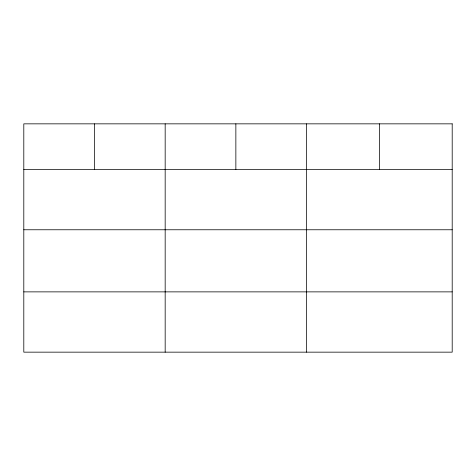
<?xml version="1.0" encoding="UTF-8"?>
<svg xmlns="http://www.w3.org/2000/svg" width="476" height="476" viewBox="0 0 476 476"><rect width="100%" height="100%" fill="white"/><g stroke="black" fill="none" stroke-linecap="round" stroke-linejoin="round"><path stroke-width="0.71" d="M23.8 169.486L452.2 169.486M23.8 229.765L452.2 229.765M23.8 291.871L452.2 291.871M379.372 123.843L379.372 169.486M306.544 123.843L306.544 352.157M235.858 123.843L235.858 169.486M165.172 123.843L165.172 352.157M94.486 123.843L94.486 169.486M452.2 123.843L23.8 123.843L23.8 352.157L452.2 352.157L452.2 123.843"/></g></svg>
